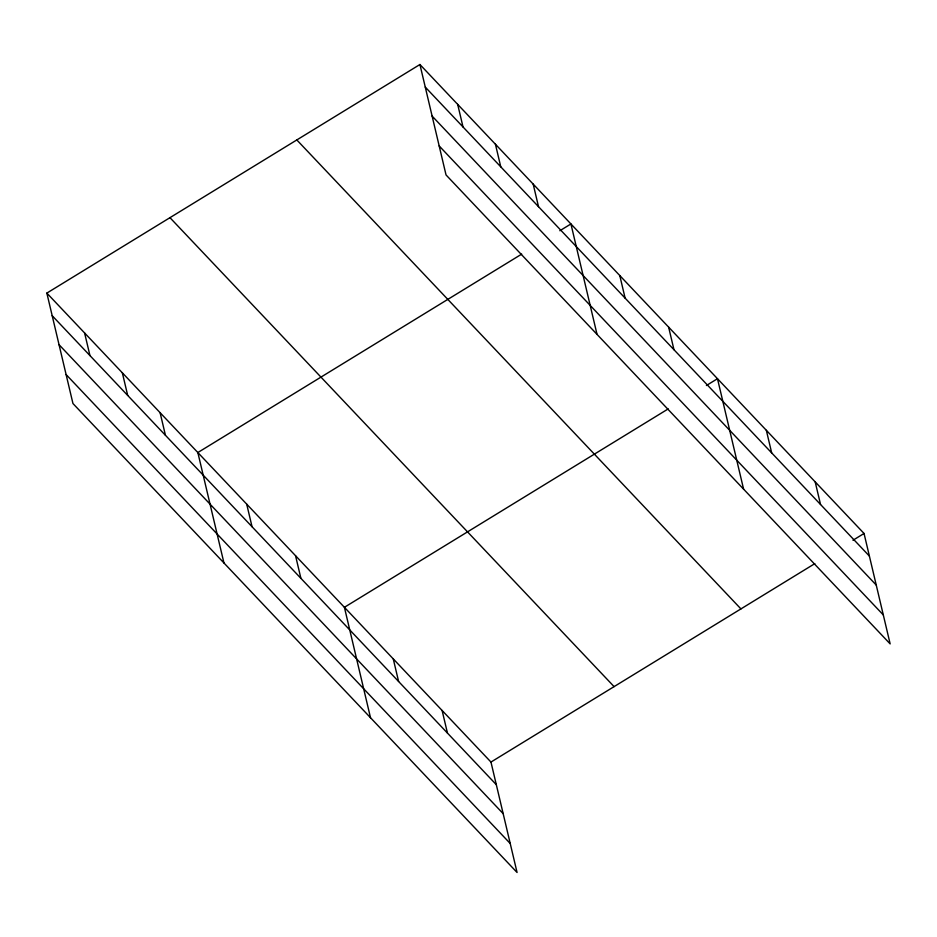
<?xml version="1.0" encoding="UTF-8"?>
<svg xmlns="http://www.w3.org/2000/svg" width="937" height="937" viewBox="0 0 937 937"><rect width="100%" height="100%" fill="white"/><g stroke="black" fill="none" stroke-linecap="round" stroke-linejoin="round"><path stroke-width="1.41" d="M46.85 293.105L490.965 762.062L517.072 872.488L72.957 403.531L46.85 293.105L419.928 64.512L864.043 533.469L890.15 643.895L446.035 174.938L419.928 64.512M521.686 254.126L197.848 452.548L223.955 562.973M559.846 230.748L570.926 223.955L597.033 334.38M668.245 408.883L344.406 607.305L370.513 717.73M706.404 385.505L717.484 378.712L743.591 489.137M490.965 762.062L814.803 563.641M852.963 540.262L864.043 533.469M425.269 87.106L869.384 556.074M432.121 116.094L876.236 585.051M439.184 145.949L883.298 614.918M296.818 139.941L740.933 608.909M169.96 217.665L614.086 686.622M52.191 315.71L496.305 784.667M59.043 344.687L503.157 813.644M66.105 374.554L510.22 843.511M815.19 481.887L820.531 504.481M766.337 430.294L771.678 452.899M668.631 327.13L673.972 349.724M619.779 275.537L625.12 298.142M533.176 184.097L538.517 206.69M495.427 144.228L500.768 166.833M457.678 104.37L463.019 126.975M442.112 710.48L447.453 733.074M393.259 658.887L398.6 681.492M295.553 555.723L300.894 578.316M246.7 504.129L252.041 526.735M160.098 412.69L165.439 435.295M122.349 372.832L127.69 395.426M84.599 332.963L89.94 355.568"/></g></svg>
